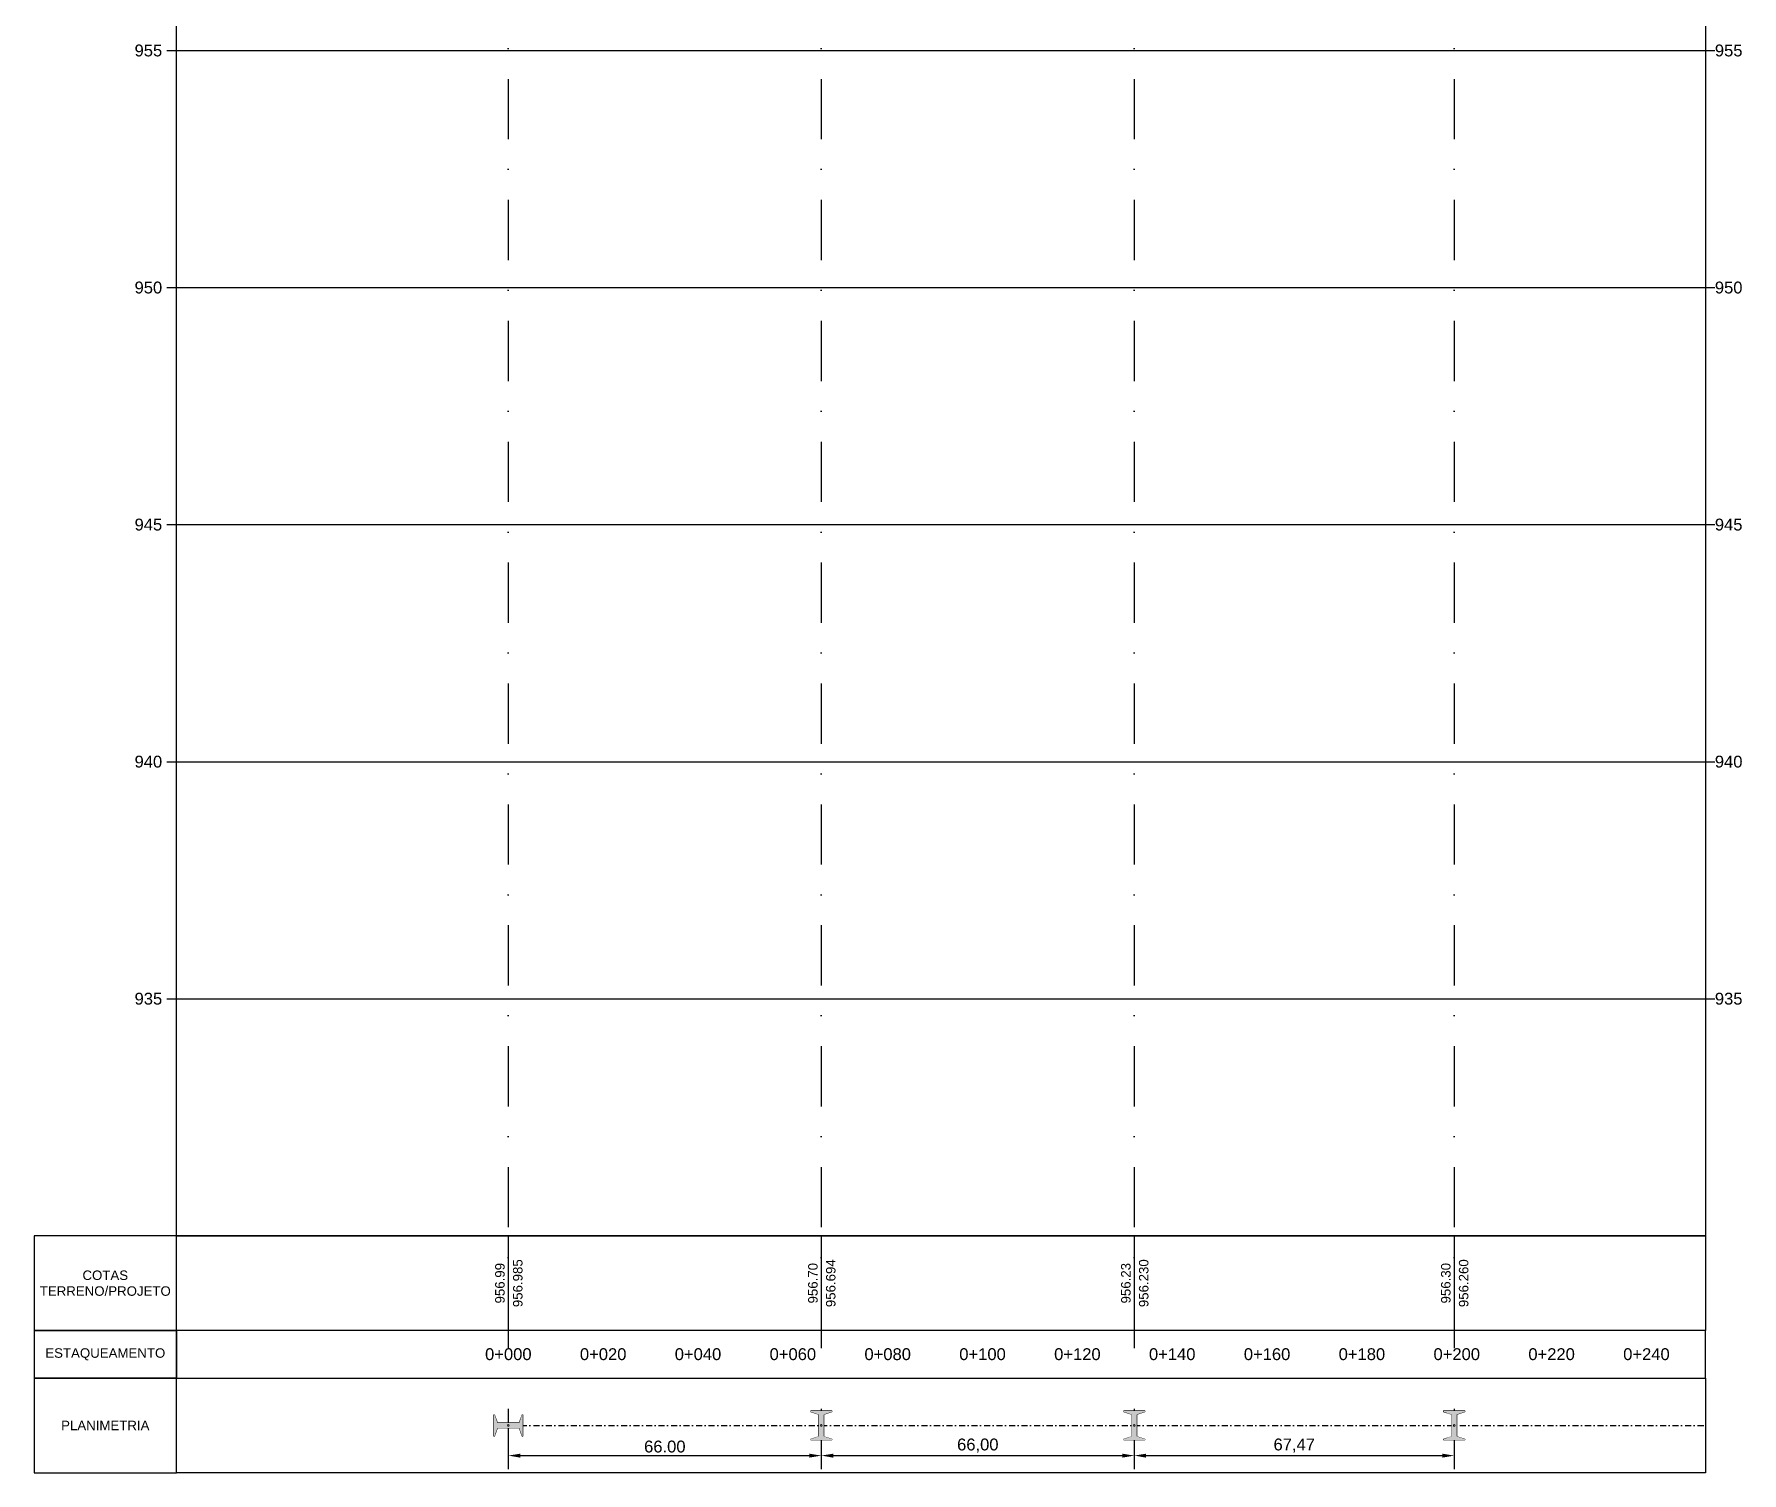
# Model space of a CAD drawing. Header units: metres. Extents: x -121 to 9872, y 3505 to 10721.
# Drawn here: x -101.3 to 258.9, y 4547.5 to 4850.9 of the extents above; entities that cross this region are included whole.
import ezdxf

# ---------------------------------------------------------------- set-up
doc = ezdxf.new("R2010")
doc.units = ezdxf.units.M
doc.set_wipeout_variables(frame=1)
doc.header["$PDMODE"] = 2
doc.linetypes.add('DASHDOT', pattern=[25.4, 12.7, -6.35, 0, -6.35])
for name, color, linetype in [('Cabeçalho', 7, 'Continuous'), ('EsquemáticoAlinhamento', 7, 'Continuous'), ('Grade', 9, 'Continuous'), ('Ind.Rot', 8, 'DASHDOT'), ('Perfil - Caixa', 251, 'Continuous'), ('Perfil - Estaca', 7, 'Continuous'), ('Perfil - Texto Estaca', 7, 'Continuous'), ('Perfil - Texto Geral', 7, 'Continuous'), ('Poste', 7, 'Continuous'), ('Poste Perfil', 251, 'Continuous')]:
    doc.layers.add(name, color=color, linetype=linetype)
doc.styles.add('Arial', font='arial.ttf')
doc.styles.add('R80', font='arial.ttf', dxfattribs={"height": 2})
doc.styles.get("Standard").update_dxf_attribs({"font": 'arial.ttf'})
doc.dimstyles.new('ISO-25', dxfattribs={"dimtxt": 2.5, "dimasz": 2.5, "dimexe": 1.25, "dimexo": 0.625, "dimtad": 1, "dimzin": 1, "dimtxsty": 'Standard', "dimcen": 2.5, "dimaunit": 1, "dimadec": 3, "dimazin": 3, "dimtfac": 1, "dimtmove": 0, "dimatfit": 3, "dimfxlon": 1, "dimarcsym": 0})

# ---------------------------------------------------------------- blocks, each defined once
blk = doc.blocks.new('PosteBloco')
at = {"lineweight": 0}
blk.add_lwpolyline([(-2.3, 0.52), (-2.9, 2.24), (-3.05, 2.24), (-3.05, -2.24), (-2.9, -2.24), (-2.3, -0.52), (2.3, -0.52), (2.9, -2.24), (3.05, -2.24), (3.05, 2.24), (2.9, 2.24), (2.3, 0.52)], close=True, dxfattribs=at)
blk.add_wipeout([(-2.3, 0.52), (-2.9, 2.24), (-3.05, 2.24), (-3.05, -2.24), (-2.9, -2.24), (-2.3, -0.52), (2.3, -0.52), (2.9, -2.24), (3.05, -2.24), (3.05, 2.24), (2.9, 2.24), (2.3, 0.52)]).dxf.layer = 'Poste'
at = {"layer": 'Poste Perfil'}
h = blk.add_hatch(color=256, dxfattribs=at)
h.dxf.hatch_style = 1
h.paths.add_polyline_path([(-2.3, 0.52), (-2.9, 2.24), (-3.05, 2.24), (-3.05, -2.24), (-2.9, -2.24), (-2.3, -0.52), (2.3, -0.52), (2.9, -2.24), (3.05, -2.24), (3.05, 2.24), (2.9, 2.24), (2.3, 0.52)])
at = {"color": 251, "lineweight": 0}
blk.add_circle((0, 0), 0.182, dxfattribs=at)
blk = doc.blocks.new('EsquematicoPlantaTopo')
at = {"layer": 'Poste Perfil'}
blk.add_blockref('PosteBloco', (0, 0), dxfattribs=at)
blk = doc.blocks.new('*D13')
at = {"layer": 'Cabeçalho', "color": 0, "lineweight": -2, "transparency": 16777216}
for p, q in [((-1.26, 4552.12), (-1.26, 4549.87)), ((64.74, 4552.12), (64.74, 4549.87)), ((1.24, 4551.12), (62.24, 4551.12))]:
    blk.add_line(p, q, dxfattribs=at)
at = {"layer": 'Cabeçalho', "color": 0, "transparency": 16777216}
for points in [[(1.24, 4551.53), (1.24, 4550.7), (-1.26, 4551.12)], [(62.24, 4551.53), (62.24, 4550.7), (64.74, 4551.12)]]:
    blk.add_solid(points, dxfattribs=at)
at = {"layer": 'Defpoints', "color": 0, "transparency": 16777216}
for p in [(-1.26, 4557.49), (64.74, 4557.49), (64.74, 4551.12)]:
    blk.add_point(p, dxfattribs=at)
at = {"layer": 'Cabeçalho', "color": 0, "transparency": 16777216, "insert": (31.74, 4553.02), "char_height": 2.5, "attachment_point": 5}
blk.add_mtext('66.00', dxfattribs=at)
blk = doc.blocks.new('*D14')
at = {"layer": 'Cabeçalho', "color": 0, "lineweight": -2, "transparency": 16777216}
for p, q in [((64.74, 4553.62), (64.74, 4549.87)), ((130.74, 4553.62), (130.74, 4549.87)), ((67.24, 4551.12), (128.24, 4551.12))]:
    blk.add_line(p, q, dxfattribs=at)
at = {"layer": 'Cabeçalho', "color": 0, "transparency": 16777216}
for points in [[(67.24, 4551.53), (67.24, 4550.7), (64.74, 4551.12)], [(128.24, 4551.53), (128.24, 4550.7), (130.74, 4551.12)]]:
    blk.add_solid(points, dxfattribs=at)
at = {"layer": 'Defpoints', "color": 0, "transparency": 16777216}
for p in [(64.74, 4557.49), (130.74, 4557.49), (130.74, 4551.12)]:
    blk.add_point(p, dxfattribs=at)
at = {"layer": 'Cabeçalho', "color": 0, "transparency": 16777216, "insert": (97.74, 4553.24), "char_height": 2.5, "attachment_point": 5}
blk.add_mtext('66,00', dxfattribs=at)
blk = doc.blocks.new('*D15')
at = {"layer": 'Cabeçalho', "color": 0, "lineweight": -2, "transparency": 16777216}
for p, q in [((130.74, 4553.62), (130.74, 4549.87)), ((198.21, 4553.62), (198.21, 4549.87)), ((133.24, 4551.12), (195.71, 4551.12))]:
    blk.add_line(p, q, dxfattribs=at)
at = {"layer": 'Cabeçalho', "color": 0, "transparency": 16777216}
for points in [[(133.24, 4551.53), (133.24, 4550.7), (130.74, 4551.12)], [(195.71, 4551.53), (195.71, 4550.7), (198.21, 4551.12)]]:
    blk.add_solid(points, dxfattribs=at)
at = {"layer": 'Defpoints', "color": 0, "transparency": 16777216}
for p in [(130.74, 4557.49), (198.21, 4557.49), (198.21, 4551.12)]:
    blk.add_point(p, dxfattribs=at)
at = {"layer": 'Cabeçalho', "color": 0, "transparency": 16777216, "insert": (164.47, 4553.24), "char_height": 2.5, "attachment_point": 5}
blk.add_mtext('67,47', dxfattribs=at)

msp = doc.modelspace()

# ---------------------------------------------------------------- linework, layer by layer
at = {"layer": 'Grade'}
for points in [[(-71.252, 4847.486), (251.167, 4847.486)], [(-71.252, 4797.486), (251.167, 4797.486)], [(-71.252, 4747.486), (251.167, 4747.486)], [(-71.252, 4697.486), (251.167, 4697.486)], [(-71.252, 4647.486), (251.167, 4647.486)]]:
    msp.add_lwpolyline(points, dxfattribs=at)
at = {"layer": 'Ind.Rot', "linetype": 'DASHDOT'}
for p, q in [((-1.261, 5147.486), (-1.261, 4547.486)), ((64.739, 5147.486), (64.739, 4547.486)), ((130.739, 5147.486), (130.739, 4547.486)), ((198.207, 5147.486), (198.207, 4547.486))]:
    msp.add_line(p, q, dxfattribs=at)
at = {"layer": 'Perfil - Caixa'}
for p, q in [((-73.252, 4847.486), (-71.252, 4847.486)), ((251.167, 4847.486), (253.167, 4847.486)), ((-73.252, 4797.486), (-71.252, 4797.486)), ((251.167, 4797.486), (253.167, 4797.486)), ((-73.252, 4747.486), (-71.252, 4747.486)), ((251.167, 4747.486), (253.167, 4747.486)), ((-73.252, 4697.486), (-71.252, 4697.486)), ((251.167, 4697.486), (253.167, 4697.486)), ((-73.252, 4647.486), (-71.252, 4647.486)), ((251.167, 4647.486), (253.167, 4647.486))]:
    msp.add_line(p, q, dxfattribs=at)
at = {"layer": 'Perfil - Caixa', "linetype": 'DASHDOT', "lineweight": -2, "ltscale": 0.1}
msp.add_line((-1.261, 4557.486), (251.167, 4557.486), dxfattribs=at)
at = {"layer": 'Perfil - Caixa'}
for points in [[(-71.252, 5147.486), (251.167, 5147.486), (251.167, 4597.486), (-71.252, 4597.486)], [(-71.252, 4597.486), (251.167, 4597.486), (251.167, 4577.486), (-71.252, 4577.486)], [(-71.252, 4567.486), (251.167, 4567.486), (251.167, 4577.486), (-71.252, 4577.486)], [(-71.252, 4567.486), (251.167, 4567.486), (251.167, 4547.486), (-71.252, 4547.486)]]:
    msp.add_lwpolyline(points, close=True, dxfattribs=at)
msp.add_lwpolyline([(-71.252, 4597.486), (251.167, 4597.486)], dxfattribs=at)
for points in [[(-71.252, 4577.486), (-71.252, 4597.486), (-101.252, 4597.486), (-101.252, 4577.486)], [(-71.252, 4567.486), (-71.252, 4577.486), (-101.252, 4577.486), (-101.252, 4567.486)]]:
    msp.add_3dface(points, dxfattribs=at)
at = {"layer": 'Perfil - Caixa', "linetype": 'ByBlock', "lineweight": -2}
msp.add_3dface([(-71.252, 4547.486), (-71.252, 4567.486), (-101.252, 4567.486), (-101.252, 4547.486)], dxfattribs=at)
at = {"layer": 'Perfil - Estaca'}
for points in [[(-1.261, 4597.486), (-1.261, 4575.986)], [(64.739, 4597.486), (64.739, 4575.986)], [(130.739, 4597.486), (130.739, 4575.986)], [(198.207, 4597.486), (198.207, 4575.986)]]:
    msp.add_lwpolyline(points, dxfattribs=at)

# ---------------------------------------------------------------- texts
at = {"layer": 'Perfil - Estaca', "linetype": 'ByBlock', "char_height": 2, "attachment_point": 8, "rotation": 90, "style": 'R80'}
for s, insert in [('{\\C7;956.99}', (-2.011, 4587.486)), ('{\\C7;956.70}', (63.989, 4587.486)), ('{\\C7;956.23}', (129.989, 4587.486)), ('{\\C7;956.30}', (197.457, 4587.486))]:
    msp.add_mtext(s, dxfattribs=dict(at, insert=insert))
at = {"layer": 'Perfil - Estaca', "linetype": 'ByBlock', "char_height": 2, "width": 9.85812, "attachment_point": 5, "rotation": 90, "style": 'R80'}
for s, insert in [('{\\C7;956.985}', (0.739, 4587.486)), ('{\\C7;956.694}', (66.739, 4587.486)), ('{\\C7;956.230}', (132.739, 4587.486)), ('{\\C7;956.260}', (200.207, 4587.486))]:
    msp.add_mtext(s, dxfattribs=dict(at, insert=insert))
at = {"layer": 'Perfil - Texto Estaca', "linetype": 'ByBlock', "char_height": 2.5, "attachment_point": 8, "style": 'R80'}
for s, insert in [('{\\fArial|b0|i0|c0|p34;\\C7;0+000}', (-1.261, 4571.236)), ('{\\fArial|b0|i0|c0|p34;\\C7;0+020}', (18.739, 4571.236)), ('{\\fArial|b0|i0|c0|p34;\\C7;0+040}', (38.739, 4571.236)), ('{\\fArial|b0|i0|c0|p34;\\C7;0+060}', (58.739, 4571.236)), ('{\\fArial|b0|i0|c0|p34;\\C7;0+080}', (78.739, 4571.236)), ('{\\fArial|b0|i0|c0|p34;\\C7;0+100}', (98.739, 4571.236)), ('{\\fArial|b0|i0|c0|p34;\\C7;0+120}', (118.739, 4571.236)), ('{\\fArial|b0|i0|c0|p34;\\C7;0+140}', (138.739, 4571.236)), ('{\\fArial|b0|i0|c0|p34;\\C7;0+160}', (158.739, 4571.236)), ('{\\fArial|b0|i0|c0|p34;\\C7;0+180}', (178.739, 4571.236)), ('{\\fArial|b0|i0|c0|p34;\\C7;0+200}', (198.739, 4571.236)), ('{\\fArial|b0|i0|c0|p34;\\C7;0+220}', (218.739, 4571.236)), ('{\\fArial|b0|i0|c0|p34;\\C7;0+240}', (238.739, 4571.236))]:
    msp.add_mtext(s, dxfattribs=dict(at, insert=insert))
at = {"layer": 'Perfil - Texto Geral', "color": 0, "linetype": 'Continuous', "lineweight": -2, "char_height": 2.5, "style": 'Arial'}
for s, insert, attachment_point in [('955', (-74.252, 4847.486), 6), ('955', (253.167, 4847.486), 4), ('950', (-74.252, 4797.486), 6), ('950', (253.167, 4797.486), 4), ('945', (-74.252, 4747.486), 6), ('945', (253.167, 4747.486), 4), ('940', (-74.252, 4697.486), 6), ('940', (253.167, 4697.486), 4), ('935', (-74.252, 4647.486), 6), ('935', (253.167, 4647.486), 4)]:
    msp.add_mtext(s, dxfattribs=dict(at, insert=insert, attachment_point=attachment_point))
at = {"layer": 'Perfil - Texto Geral', "linetype": 'ByBlock', "char_height": 2, "attachment_point": 5, "style": 'Arial'}
for s, insert in [('COTAS\\PTERRENO/PROJETO', (-86.252, 4587.486)), ('ESTAQUEAMENTO', (-86.252, 4572.486)), ('PLANIMETRIA', (-86.252, 4557.486))]:
    msp.add_mtext(s, dxfattribs=dict(at, insert=insert))

# ---------------------------------------------------------------- next in the draw order: block references
at = {"layer": 'EsquemáticoAlinhamento'}
msp.add_blockref('EsquematicoPlantaTopo', (-1.261, 4557.486), dxfattribs=at)
for p, rotation in [((64.739, 4557.486), 90), ((130.739, 4557.486), 90), ((198.207, 4557.486), 270)]:
    msp.add_blockref('EsquematicoPlantaTopo', p, dxfattribs=dict(at, rotation=rotation))

# ---------------------------------------------------------------- next in the draw order: dimensions: what is measured, and where the dimension line sits
at = {"layer": 'Cabeçalho'}
dim = msp.add_linear_dim(base=(64.739, 4551.117), p1=(-1.261, 4557.486), p2=(64.739, 4557.486), dimstyle='ISO-25', dxfattribs=at)
dim.commit()
dim.dimension.update_dxf_attribs({"geometry": '*D13', "text_midpoint": (31.739, 4553.018)})
for base, p1, p2, picture, middle in [((130.739, 4551.117), (64.739, 4557.486), (130.739, 4557.486), '*D14', (97.739, 4553.244)), ((198.207, 4551.117), (130.739, 4557.486), (198.207, 4557.486), '*D15', (164.473, 4553.244))]:
    dim = msp.add_linear_dim(base=base, p1=p1, p2=p2, dimstyle='ISO-25', override={"dimtmove": 1}, dxfattribs=at)
    dim.commit()
    dim.dimension.update_dxf_attribs({"geometry": picture, "text_midpoint": middle})

doc.saveas('drawing.dxf')
